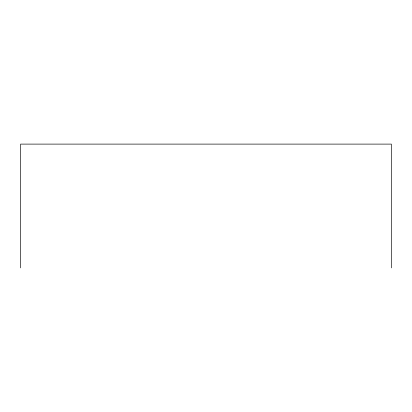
<?xml version="1.0" encoding="UTF-8"?>
<svg xmlns="http://www.w3.org/2000/svg" width="412" height="412" viewBox="0 0 412 412"><rect width="100%" height="100%" fill="white"/><g stroke="black" fill="none" stroke-linecap="round" stroke-linejoin="round"><path stroke-width="0.62" d="M391.4 267.893L391.4 144.107L20.6 144.107L20.6 267.893"/></g></svg>
